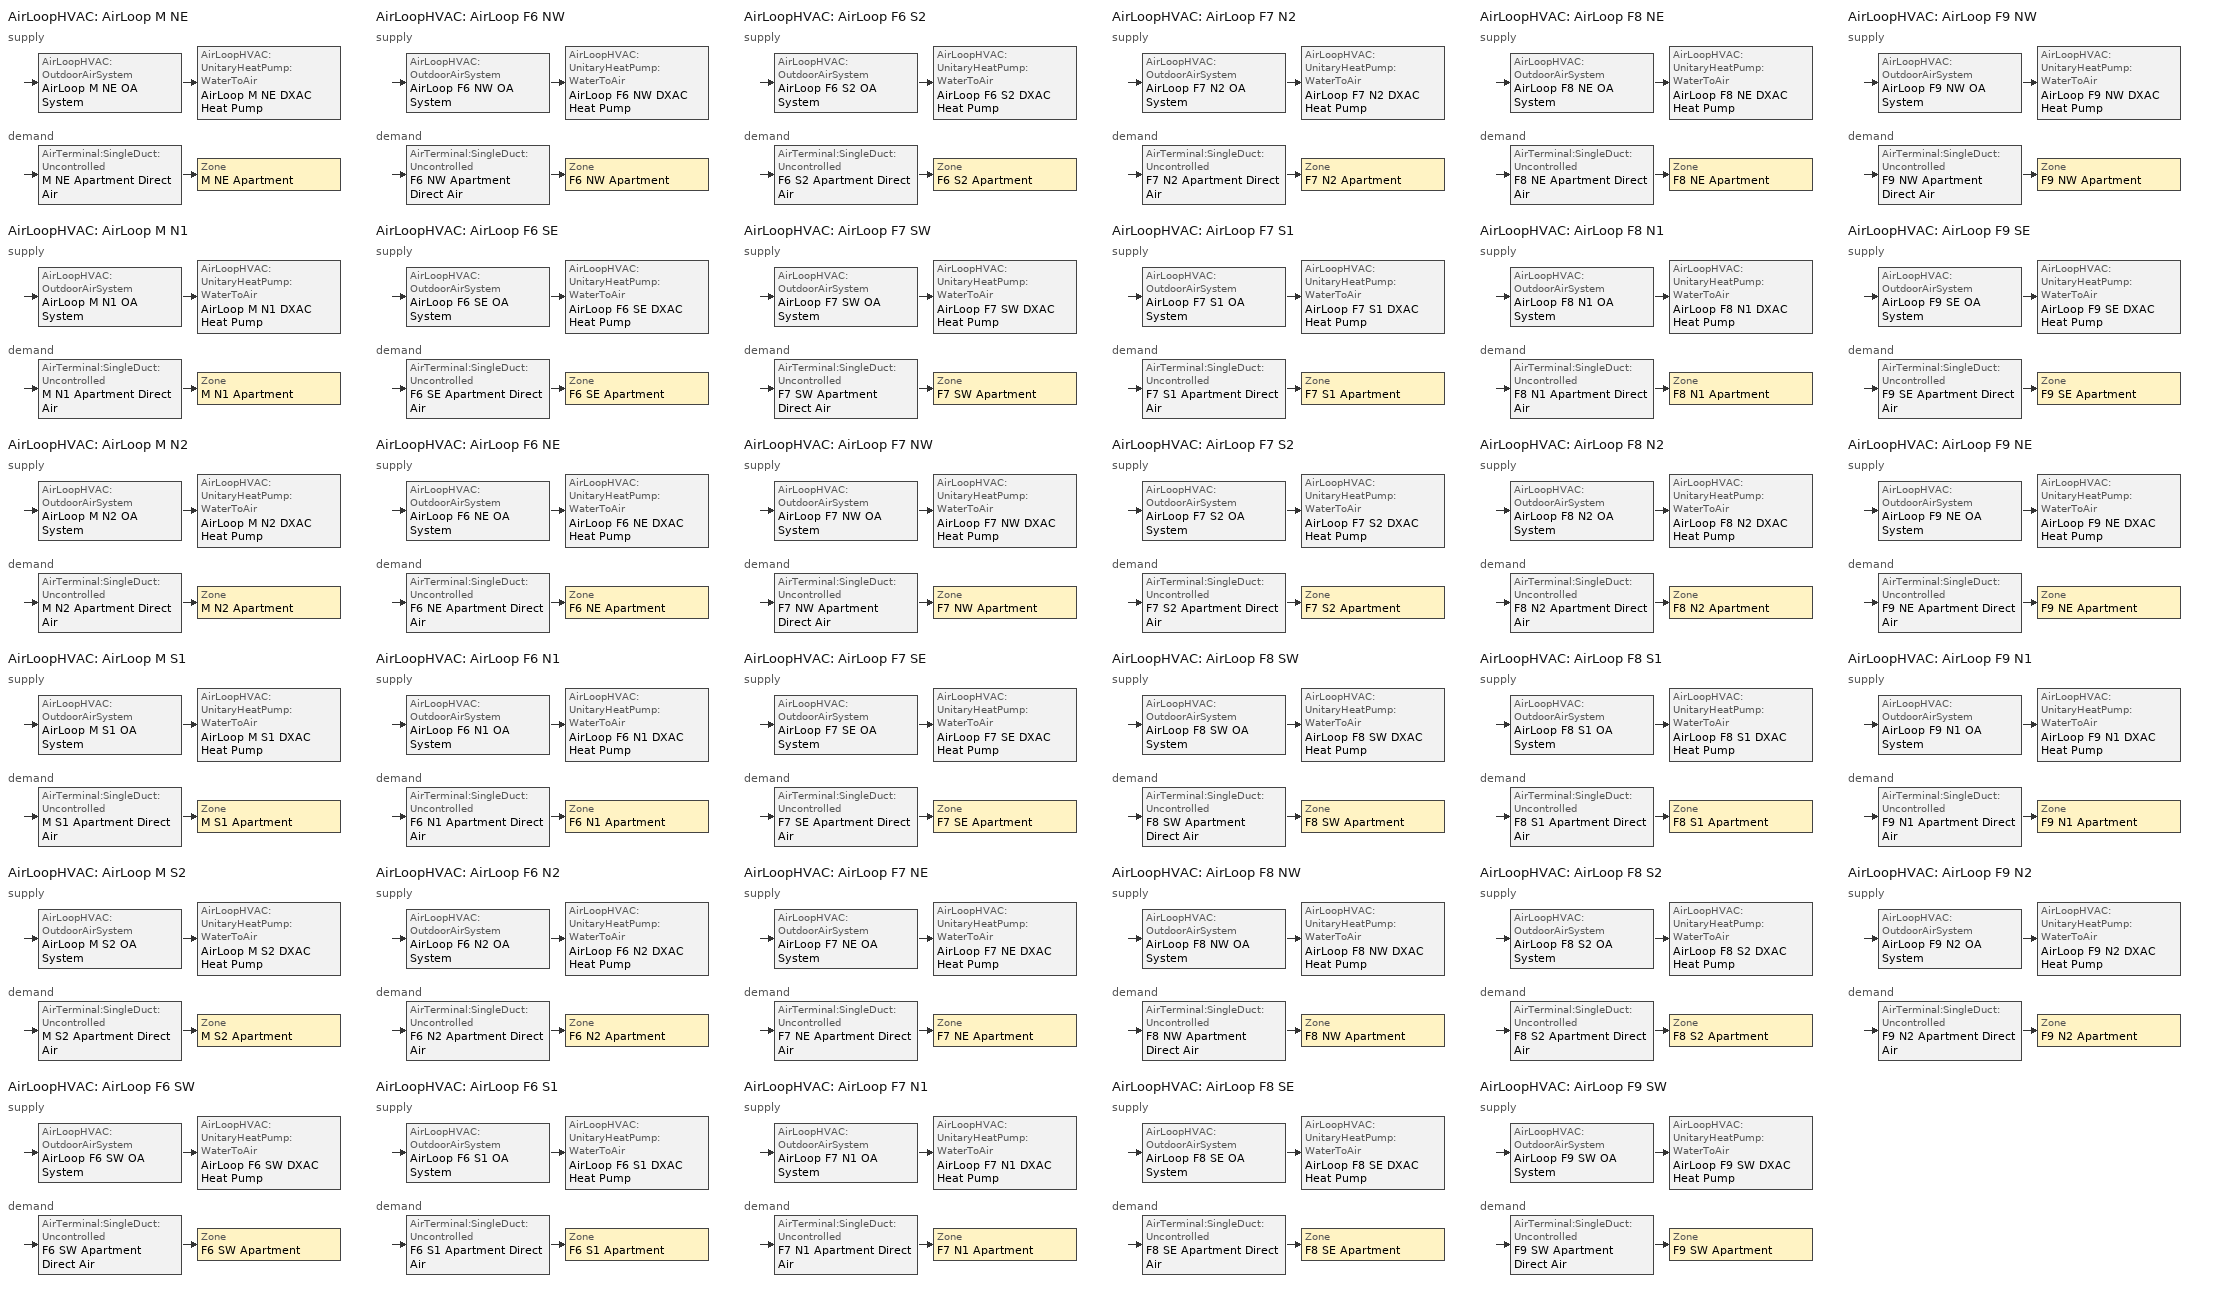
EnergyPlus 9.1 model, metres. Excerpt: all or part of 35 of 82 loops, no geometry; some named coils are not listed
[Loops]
AirLoopHVAC 'AirLoop M NE'
 supply: AirLoopHVAC:OutdoorAirSystem 'AirLoop M NE OA System' > AirLoopHVAC:UnitaryHeatPump:WaterToAir 'AirLoop M NE DXAC Heat Pump'
 demand: AirTerminal:SingleDuct:Uncontrolled 'M NE Apartment Direct Air' > Zone 'M NE Apartment'
AirLoopHVAC 'AirLoop M N1'
 supply: AirLoopHVAC:OutdoorAirSystem 'AirLoop M N1 OA System' > AirLoopHVAC:UnitaryHeatPump:WaterToAir 'AirLoop M N1 DXAC Heat Pump'
 demand: AirTerminal:SingleDuct:Uncontrolled 'M N1 Apartment Direct Air' > Zone 'M N1 Apartment'
AirLoopHVAC 'AirLoop M N2'
 supply: AirLoopHVAC:OutdoorAirSystem 'AirLoop M N2 OA System' > AirLoopHVAC:UnitaryHeatPump:WaterToAir 'AirLoop M N2 DXAC Heat Pump'
 demand: AirTerminal:SingleDuct:Uncontrolled 'M N2 Apartment Direct Air' > Zone 'M N2 Apartment'
AirLoopHVAC 'AirLoop M S1'
 supply: AirLoopHVAC:OutdoorAirSystem 'AirLoop M S1 OA System' > AirLoopHVAC:UnitaryHeatPump:WaterToAir 'AirLoop M S1 DXAC Heat Pump'
 demand: AirTerminal:SingleDuct:Uncontrolled 'M S1 Apartment Direct Air' > Zone 'M S1 Apartment'
AirLoopHVAC 'AirLoop M S2'
 supply: AirLoopHVAC:OutdoorAirSystem 'AirLoop M S2 OA System' > AirLoopHVAC:UnitaryHeatPump:WaterToAir 'AirLoop M S2 DXAC Heat Pump'
 demand: AirTerminal:SingleDuct:Uncontrolled 'M S2 Apartment Direct Air' > Zone 'M S2 Apartment'
AirLoopHVAC 'AirLoop F6 SW'
 supply: AirLoopHVAC:OutdoorAirSystem 'AirLoop F6 SW OA System' > AirLoopHVAC:UnitaryHeatPump:WaterToAir 'AirLoop F6 SW DXAC Heat Pump'
 demand: AirTerminal:SingleDuct:Uncontrolled 'F6 SW Apartment Direct Air' > Zone 'F6 SW Apartment'
AirLoopHVAC 'AirLoop F6 NW'
 supply: AirLoopHVAC:OutdoorAirSystem 'AirLoop F6 NW OA System' > AirLoopHVAC:UnitaryHeatPump:WaterToAir 'AirLoop F6 NW DXAC Heat Pump'
 demand: AirTerminal:SingleDuct:Uncontrolled 'F6 NW Apartment Direct Air' > Zone 'F6 NW Apartment'
AirLoopHVAC 'AirLoop F6 SE'
 supply: AirLoopHVAC:OutdoorAirSystem 'AirLoop F6 SE OA System' > AirLoopHVAC:UnitaryHeatPump:WaterToAir 'AirLoop F6 SE DXAC Heat Pump'
 demand: AirTerminal:SingleDuct:Uncontrolled 'F6 SE Apartment Direct Air' > Zone 'F6 SE Apartment'
AirLoopHVAC 'AirLoop F6 NE'
 supply: AirLoopHVAC:OutdoorAirSystem 'AirLoop F6 NE OA System' > AirLoopHVAC:UnitaryHeatPump:WaterToAir 'AirLoop F6 NE DXAC Heat Pump'
 demand: AirTerminal:SingleDuct:Uncontrolled 'F6 NE Apartment Direct Air' > Zone 'F6 NE Apartment'
AirLoopHVAC 'AirLoop F6 N1'
 supply: AirLoopHVAC:OutdoorAirSystem 'AirLoop F6 N1 OA System' > AirLoopHVAC:UnitaryHeatPump:WaterToAir 'AirLoop F6 N1 DXAC Heat Pump'
 demand: AirTerminal:SingleDuct:Uncontrolled 'F6 N1 Apartment Direct Air' > Zone 'F6 N1 Apartment'
AirLoopHVAC 'AirLoop F6 N2'
 supply: AirLoopHVAC:OutdoorAirSystem 'AirLoop F6 N2 OA System' > AirLoopHVAC:UnitaryHeatPump:WaterToAir 'AirLoop F6 N2 DXAC Heat Pump'
 demand: AirTerminal:SingleDuct:Uncontrolled 'F6 N2 Apartment Direct Air' > Zone 'F6 N2 Apartment'
AirLoopHVAC 'AirLoop F6 S1'
 supply: AirLoopHVAC:OutdoorAirSystem 'AirLoop F6 S1 OA System' > AirLoopHVAC:UnitaryHeatPump:WaterToAir 'AirLoop F6 S1 DXAC Heat Pump'
 demand: AirTerminal:SingleDuct:Uncontrolled 'F6 S1 Apartment Direct Air' > Zone 'F6 S1 Apartment'
AirLoopHVAC 'AirLoop F6 S2'
 supply: AirLoopHVAC:OutdoorAirSystem 'AirLoop F6 S2 OA System' > AirLoopHVAC:UnitaryHeatPump:WaterToAir 'AirLoop F6 S2 DXAC Heat Pump'
 demand: AirTerminal:SingleDuct:Uncontrolled 'F6 S2 Apartment Direct Air' > Zone 'F6 S2 Apartment'
AirLoopHVAC 'AirLoop F7 SW'
 supply: AirLoopHVAC:OutdoorAirSystem 'AirLoop F7 SW OA System' > AirLoopHVAC:UnitaryHeatPump:WaterToAir 'AirLoop F7 SW DXAC Heat Pump'
 demand: AirTerminal:SingleDuct:Uncontrolled 'F7 SW Apartment Direct Air' > Zone 'F7 SW Apartment'
AirLoopHVAC 'AirLoop F7 NW'
 supply: AirLoopHVAC:OutdoorAirSystem 'AirLoop F7 NW OA System' > AirLoopHVAC:UnitaryHeatPump:WaterToAir 'AirLoop F7 NW DXAC Heat Pump'
 demand: AirTerminal:SingleDuct:Uncontrolled 'F7 NW Apartment Direct Air' > Zone 'F7 NW Apartment'
AirLoopHVAC 'AirLoop F7 SE'
 supply: AirLoopHVAC:OutdoorAirSystem 'AirLoop F7 SE OA System' > AirLoopHVAC:UnitaryHeatPump:WaterToAir 'AirLoop F7 SE DXAC Heat Pump'
 demand: AirTerminal:SingleDuct:Uncontrolled 'F7 SE Apartment Direct Air' > Zone 'F7 SE Apartment'
AirLoopHVAC 'AirLoop F7 NE'
 supply: AirLoopHVAC:OutdoorAirSystem 'AirLoop F7 NE OA System' > AirLoopHVAC:UnitaryHeatPump:WaterToAir 'AirLoop F7 NE DXAC Heat Pump'
 demand: AirTerminal:SingleDuct:Uncontrolled 'F7 NE Apartment Direct Air' > Zone 'F7 NE Apartment'
AirLoopHVAC 'AirLoop F7 N1'
 supply: AirLoopHVAC:OutdoorAirSystem 'AirLoop F7 N1 OA System' > AirLoopHVAC:UnitaryHeatPump:WaterToAir 'AirLoop F7 N1 DXAC Heat Pump'
 demand: AirTerminal:SingleDuct:Uncontrolled 'F7 N1 Apartment Direct Air' > Zone 'F7 N1 Apartment'
AirLoopHVAC 'AirLoop F7 N2'
 supply: AirLoopHVAC:OutdoorAirSystem 'AirLoop F7 N2 OA System' > AirLoopHVAC:UnitaryHeatPump:WaterToAir 'AirLoop F7 N2 DXAC Heat Pump'
 demand: AirTerminal:SingleDuct:Uncontrolled 'F7 N2 Apartment Direct Air' > Zone 'F7 N2 Apartment'
AirLoopHVAC 'AirLoop F7 S1'
 supply: AirLoopHVAC:OutdoorAirSystem 'AirLoop F7 S1 OA System' > AirLoopHVAC:UnitaryHeatPump:WaterToAir 'AirLoop F7 S1 DXAC Heat Pump'
 demand: AirTerminal:SingleDuct:Uncontrolled 'F7 S1 Apartment Direct Air' > Zone 'F7 S1 Apartment'
AirLoopHVAC 'AirLoop F7 S2'
 supply: AirLoopHVAC:OutdoorAirSystem 'AirLoop F7 S2 OA System' > AirLoopHVAC:UnitaryHeatPump:WaterToAir 'AirLoop F7 S2 DXAC Heat Pump'
 demand: AirTerminal:SingleDuct:Uncontrolled 'F7 S2 Apartment Direct Air' > Zone 'F7 S2 Apartment'
AirLoopHVAC 'AirLoop F8 SW'
 supply: AirLoopHVAC:OutdoorAirSystem 'AirLoop F8 SW OA System' > AirLoopHVAC:UnitaryHeatPump:WaterToAir 'AirLoop F8 SW DXAC Heat Pump'
 demand: AirTerminal:SingleDuct:Uncontrolled 'F8 SW Apartment Direct Air' > Zone 'F8 SW Apartment'
AirLoopHVAC 'AirLoop F8 NW'
 supply: AirLoopHVAC:OutdoorAirSystem 'AirLoop F8 NW OA System' > AirLoopHVAC:UnitaryHeatPump:WaterToAir 'AirLoop F8 NW DXAC Heat Pump'
 demand: AirTerminal:SingleDuct:Uncontrolled 'F8 NW Apartment Direct Air' > Zone 'F8 NW Apartment'
AirLoopHVAC 'AirLoop F8 SE'
 supply: AirLoopHVAC:OutdoorAirSystem 'AirLoop F8 SE OA System' > AirLoopHVAC:UnitaryHeatPump:WaterToAir 'AirLoop F8 SE DXAC Heat Pump'
 demand: AirTerminal:SingleDuct:Uncontrolled 'F8 SE Apartment Direct Air' > Zone 'F8 SE Apartment'
AirLoopHVAC 'AirLoop F8 NE'
 supply: AirLoopHVAC:OutdoorAirSystem 'AirLoop F8 NE OA System' > AirLoopHVAC:UnitaryHeatPump:WaterToAir 'AirLoop F8 NE DXAC Heat Pump'
 demand: AirTerminal:SingleDuct:Uncontrolled 'F8 NE Apartment Direct Air' > Zone 'F8 NE Apartment'
AirLoopHVAC 'AirLoop F8 N1'
 supply: AirLoopHVAC:OutdoorAirSystem 'AirLoop F8 N1 OA System' > AirLoopHVAC:UnitaryHeatPump:WaterToAir 'AirLoop F8 N1 DXAC Heat Pump'
 demand: AirTerminal:SingleDuct:Uncontrolled 'F8 N1 Apartment Direct Air' > Zone 'F8 N1 Apartment'
AirLoopHVAC 'AirLoop F8 N2'
 supply: AirLoopHVAC:OutdoorAirSystem 'AirLoop F8 N2 OA System' > AirLoopHVAC:UnitaryHeatPump:WaterToAir 'AirLoop F8 N2 DXAC Heat Pump'
 demand: AirTerminal:SingleDuct:Uncontrolled 'F8 N2 Apartment Direct Air' > Zone 'F8 N2 Apartment'
AirLoopHVAC 'AirLoop F8 S1'
 supply: AirLoopHVAC:OutdoorAirSystem 'AirLoop F8 S1 OA System' > AirLoopHVAC:UnitaryHeatPump:WaterToAir 'AirLoop F8 S1 DXAC Heat Pump'
 demand: AirTerminal:SingleDuct:Uncontrolled 'F8 S1 Apartment Direct Air' > Zone 'F8 S1 Apartment'
AirLoopHVAC 'AirLoop F8 S2'
 supply: AirLoopHVAC:OutdoorAirSystem 'AirLoop F8 S2 OA System' > AirLoopHVAC:UnitaryHeatPump:WaterToAir 'AirLoop F8 S2 DXAC Heat Pump'
 demand: AirTerminal:SingleDuct:Uncontrolled 'F8 S2 Apartment Direct Air' > Zone 'F8 S2 Apartment'
AirLoopHVAC 'AirLoop F9 SW'
 supply: AirLoopHVAC:OutdoorAirSystem 'AirLoop F9 SW OA System' > AirLoopHVAC:UnitaryHeatPump:WaterToAir 'AirLoop F9 SW DXAC Heat Pump'
 demand: AirTerminal:SingleDuct:Uncontrolled 'F9 SW Apartment Direct Air' > Zone 'F9 SW Apartment'
AirLoopHVAC 'AirLoop F9 NW'
 supply: AirLoopHVAC:OutdoorAirSystem 'AirLoop F9 NW OA System' > AirLoopHVAC:UnitaryHeatPump:WaterToAir 'AirLoop F9 NW DXAC Heat Pump'
 demand: AirTerminal:SingleDuct:Uncontrolled 'F9 NW Apartment Direct Air' > Zone 'F9 NW Apartment'
AirLoopHVAC 'AirLoop F9 SE'
 supply: AirLoopHVAC:OutdoorAirSystem 'AirLoop F9 SE OA System' > AirLoopHVAC:UnitaryHeatPump:WaterToAir 'AirLoop F9 SE DXAC Heat Pump'
 demand: AirTerminal:SingleDuct:Uncontrolled 'F9 SE Apartment Direct Air' > Zone 'F9 SE Apartment'
AirLoopHVAC 'AirLoop F9 NE'
 supply: AirLoopHVAC:OutdoorAirSystem 'AirLoop F9 NE OA System' > AirLoopHVAC:UnitaryHeatPump:WaterToAir 'AirLoop F9 NE DXAC Heat Pump'
 demand: AirTerminal:SingleDuct:Uncontrolled 'F9 NE Apartment Direct Air' > Zone 'F9 NE Apartment'
AirLoopHVAC 'AirLoop F9 N1'
 supply: AirLoopHVAC:OutdoorAirSystem 'AirLoop F9 N1 OA System' > AirLoopHVAC:UnitaryHeatPump:WaterToAir 'AirLoop F9 N1 DXAC Heat Pump'
 demand: AirTerminal:SingleDuct:Uncontrolled 'F9 N1 Apartment Direct Air' > Zone 'F9 N1 Apartment'
AirLoopHVAC 'AirLoop F9 N2'
 supply: AirLoopHVAC:OutdoorAirSystem 'AirLoop F9 N2 OA System' > AirLoopHVAC:UnitaryHeatPump:WaterToAir 'AirLoop F9 N2 DXAC Heat Pump'
 demand: AirTerminal:SingleDuct:Uncontrolled 'F9 N2 Apartment Direct Air' > Zone 'F9 N2 Apartment'
[Sizing:Zone] Zone Cooling Design Supply Air Temperature Input Method=SupplyAirTemperature; Zone Cooling Design Supply Air Temperature {C}=14; Zone Heating Design Supply Air Temperature Input Method=SupplyAirTemperature; Zone Heating Design Supply Air Temperature {C}=40; Zone Cooling Design Supply Air Humidity Ratio {kgWater/kgDryAir}=0.008; Zone Heating Design Supply Air Humidity Ratio {kgWater/kgDryAir}=0.008; Cooling Design Air Flow Method=DesignDay; Cooling Design Air Flow Rate {m3/s}=0; Cooling Minimum Air Flow Fraction=0; Heating Design Air Flow Method=DesignDay; Heating Design Air Flow Rate {m3/s}=0; Heating Maximum Air Flow Fraction=0
Name | Design Specification Outdoor Air Object
M NE Apartment | SZ DSOA M NE Apartment
M N1 Apartment | SZ DSOA M N1 Apartment
M N2 Apartment | SZ DSOA M N2 Apartment
M S1 Apartment | SZ DSOA M S1 Apartment
M S2 Apartment | SZ DSOA M S2 Apartment
F6 SW Apartment | SZ DSOA F6 SW Apartment
F6 NW Apartment | SZ DSOA F6 NW Apartment
F6 SE Apartment | SZ DSOA F6 SE Apartment
F6 NE Apartment | SZ DSOA F6 NE Apartment
F6 N1 Apartment | SZ DSOA F6 N1 Apartment
F6 N2 Apartment | SZ DSOA F6 N2 Apartment
F6 S1 Apartment | SZ DSOA F6 S1 Apartment
F6 S2 Apartment | SZ DSOA F6 S2 Apartment
F7 SW Apartment | SZ DSOA F7 SW Apartment
F7 NW Apartment | SZ DSOA F7 NW Apartment
F7 SE Apartment | SZ DSOA F7 SE Apartment
F7 NE Apartment | SZ DSOA F7 NE Apartment
F7 N1 Apartment | SZ DSOA F7 N1 Apartment
F7 N2 Apartment | SZ DSOA F7 N2 Apartment
F7 S1 Apartment | SZ DSOA F7 S1 Apartment
F7 S2 Apartment | SZ DSOA F7 S2 Apartment
F8 SW Apartment | SZ DSOA F8 SW Apartment
F8 NW Apartment | SZ DSOA F8 NW Apartment
F8 SE Apartment | SZ DSOA F8 SE Apartment
F8 NE Apartment | SZ DSOA F8 NE Apartment
F8 N1 Apartment | SZ DSOA F8 N1 Apartment
F8 N2 Apartment | SZ DSOA F8 N2 Apartment
F8 S1 Apartment | SZ DSOA F8 S1 Apartment
F8 S2 Apartment | SZ DSOA F8 S2 Apartment
F9 SW Apartment | SZ DSOA F9 SW Apartment
F9 NW Apartment | SZ DSOA F9 NW Apartment
F9 SE Apartment | SZ DSOA F9 SE Apartment
F9 NE Apartment | SZ DSOA F9 NE Apartment
F9 N1 Apartment | SZ DSOA F9 N1 Apartment
F9 N2 Apartment | SZ DSOA F9 N2 Apartment
[DesignSpecification:OutdoorAir] Outdoor Air Method=Flow/Area; Outdoor Air Flow per Zone Floor Area {m3/s-m2}=0.000294083
SZ DSOA M NE Apartment; SZ DSOA M N1 Apartment; SZ DSOA M N2 Apartment; SZ DSOA M S1 Apartment; SZ DSOA M S2 Apartment; SZ DSOA F6 SW Apartment; SZ DSOA F6 NW Apartment; SZ DSOA F6 SE Apartment; SZ DSOA F6 NE Apartment; SZ DSOA F6 N1 Apartment; SZ DSOA F6 N2 Apartment; SZ DSOA F6 S1 Apartment; SZ DSOA F6 S2 Apartment; SZ DSOA F7 SW Apartment; SZ DSOA F7 NW Apartment; SZ DSOA F7 SE Apartment; SZ DSOA F7 NE Apartment; SZ DSOA F7 N1 Apartment; SZ DSOA F7 N2 Apartment; SZ DSOA F7 S1 Apartment; SZ DSOA F7 S2 Apartment; SZ DSOA F8 SW Apartment; SZ DSOA F8 NW Apartment; SZ DSOA F8 SE Apartment; SZ DSOA F8 NE Apartment; SZ DSOA F8 N1 Apartment; SZ DSOA F8 N2 Apartment; SZ DSOA F8 S1 Apartment; SZ DSOA F8 S2 Apartment; SZ DSOA F9 SW Apartment; SZ DSOA F9 NW Apartment; SZ DSOA F9 SE Apartment; SZ DSOA F9 NE Apartment; SZ DSOA F9 N1 Apartment; SZ DSOA F9 N2 Apartment
[Sizing:System] Type of Load to Size On=Sensible; Design Outdoor Air Flow Rate {m3/s}=autosize; Central Heating Maximum System Air Flow Ratio=1; Preheat Design Temperature {C}=7; Preheat Design Humidity Ratio {kgWater/kgDryAir}=0.008; Precool Design Temperature {C}=11; Precool Design Humidity Ratio {kgWater/kgDryAir}=0.008; Central Cooling Design Supply Air Temperature {C}=14; Central Heating Design Supply Air Temperature {C}=40; Type of Zone Sum to Use=NonCoincident; 100% Outdoor Air in Cooling=No; 100% Outdoor Air in Heating=No; Central Cooling Design Supply Air Humidity Ratio {kgWater/kgDryAir}=0.008; Central Heating Design Supply Air Humidity Ratio {kgWater/kgDryAir}=0.008; Cooling Supply Air Flow Rate Method=DesignDay; Cooling Supply Air Flow Rate {m3/s}=0; Heating Supply Air Flow Rate Method=DesignDay; Heating Supply Air Flow Rate {m3/s}=0; System Outdoor Air Method=ZoneSum; Zone Maximum Outdoor Air Fraction=1; Cooling Design Capacity Method=CoolingDesignCapacity; Cooling Design Capacity {W}=autosize; Heating Design Capacity Method=HeatingDesignCapacity; Heating Design Capacity {W}=autosize; Central Cooling Capacity Control Method=OnOff
AirLoop M NE; AirLoop M N1; AirLoop M N2; AirLoop M S1; AirLoop M S2; AirLoop F6 SW; AirLoop F6 NW; AirLoop F6 SE; AirLoop F6 NE; AirLoop F6 N1; AirLoop F6 N2; AirLoop F6 S1; AirLoop F6 S2; AirLoop F7 SW; AirLoop F7 NW; AirLoop F7 SE; AirLoop F7 NE; AirLoop F7 N1; AirLoop F7 N2; AirLoop F7 S1; AirLoop F7 S2; AirLoop F8 SW; AirLoop F8 NW; AirLoop F8 SE; AirLoop F8 NE; AirLoop F8 N1; AirLoop F8 N2; AirLoop F8 S1; AirLoop F8 S2; AirLoop F9 SW; AirLoop F9 NW; AirLoop F9 SE; AirLoop F9 NE; AirLoop F9 N1; AirLoop F9 N2
[ZoneControl:Thermostat] Control Type Schedule=Zone Control Type Sched; Control 1=AptCoolingSetPoint; Control 2=AptHeatingSetPoint
Name | Zone or ZoneList | Control 3
M NE Apartment Thermostat | M NE Apartment | N Apartment Cooling Setpoints Dual SP Control
M N1 Apartment Thermostat | M N1 Apartment | N Apartment Cooling Setpoints Dual SP Control
M N2 Apartment Thermostat | M N2 Apartment | N Apartment Cooling Setpoints Dual SP Control
M S1 Apartment Thermostat | M S1 Apartment | S Apartment Cooling Setpoints Dual SP Control
M S2 Apartment Thermostat | M S2 Apartment | S Apartment Cooling Setpoints Dual SP Control
F6 SW Apartment Thermostat | F6 SW Apartment | S Apartment Cooling Setpoints Dual SP Control
F6 NW Apartment Thermostat | F6 NW Apartment | N Apartment Cooling Setpoints Dual SP Control
F6 SE Apartment Thermostat | F6 SE Apartment | S Apartment Cooling Setpoints Dual SP Control
F6 NE Apartment Thermostat | F6 NE Apartment | N Apartment Cooling Setpoints Dual SP Control
F6 N1 Apartment Thermostat | F6 N1 Apartment | N Apartment Cooling Setpoints Dual SP Control
F6 N2 Apartment Thermostat | F6 N2 Apartment | N Apartment Cooling Setpoints Dual SP Control
F6 S1 Apartment Thermostat | F6 S1 Apartment | S Apartment Cooling Setpoints Dual SP Control
F6 S2 Apartment Thermostat | F6 S2 Apartment | S Apartment Cooling Setpoints Dual SP Control
F7 SW Apartment Thermostat | F7 SW Apartment | S Apartment Cooling Setpoints Dual SP Control
F7 NW Apartment Thermostat | F7 NW Apartment | N Apartment Cooling Setpoints Dual SP Control
F7 SE Apartment Thermostat | F7 SE Apartment | S Apartment Cooling Setpoints Dual SP Control
F7 NE Apartment Thermostat | F7 NE Apartment | N Apartment Cooling Setpoints Dual SP Control
F7 N1 Apartment Thermostat | F7 N1 Apartment | N Apartment Cooling Setpoints Dual SP Control
F7 N2 Apartment Thermostat | F7 N2 Apartment | N Apartment Cooling Setpoints Dual SP Control
F7 S1 Apartment Thermostat | F7 S1 Apartment | S Apartment Cooling Setpoints Dual SP Control
F7 S2 Apartment Thermostat | F7 S2 Apartment | S Apartment Cooling Setpoints Dual SP Control
F8 SW Apartment Thermostat | F8 SW Apartment | S Apartment Cooling Setpoints Dual SP Control
F8 NW Apartment Thermostat | F8 NW Apartment | N Apartment Cooling Setpoints Dual SP Control
F8 SE Apartment Thermostat | F8 SE Apartment | S Apartment Cooling Setpoints Dual SP Control
F8 NE Apartment Thermostat | F8 NE Apartment | N Apartment Cooling Setpoints Dual SP Control
F8 N1 Apartment Thermostat | F8 N1 Apartment | N Apartment Cooling Setpoints Dual SP Control
F8 N2 Apartment Thermostat | F8 N2 Apartment | N Apartment Cooling Setpoints Dual SP Control
F8 S1 Apartment Thermostat | F8 S1 Apartment | S Apartment Cooling Setpoints Dual SP Control
F8 S2 Apartment Thermostat | F8 S2 Apartment | S Apartment Cooling Setpoints Dual SP Control
F9 SW Apartment Thermostat | F9 SW Apartment | S Apartment Cooling Setpoints Dual SP Control
F9 NW Apartment Thermostat | F9 NW Apartment | N Apartment Cooling Setpoints Dual SP Control
F9 SE Apartment Thermostat | F9 SE Apartment | S Apartment Cooling Setpoints Dual SP Control
F9 NE Apartment Thermostat | F9 NE Apartment | N Apartment Cooling Setpoints Dual SP Control
F9 N1 Apartment Thermostat | F9 N1 Apartment | N Apartment Cooling Setpoints Dual SP Control
F9 N2 Apartment Thermostat | F9 N2 Apartment | N Apartment Cooling Setpoints Dual SP Control
[ThermostatSetpoint:SingleHeating]
AptHeatingSetPoint: Setpoint Temperature Schedule=HTGSETP_APT_SCH
[ThermostatSetpoint:SingleCooling]
AptCoolingSetPoint: Setpoint Temperature Schedule=CLGSETP_APT_SCH
[ThermostatSetpoint:DualSetpoint]
Name | Heating Setpoint Temperature Schedule | Cooling Setpoint Temperature Schedule
S Apartment Cooling Setpoints Dual SP Control | S HTGSETP_APT_SCH | S CLGSETP_APT_SCH
N Apartment Cooling Setpoints Dual SP Control | N HTGSETP_APT_SCH | N CLGSETP_APT_SCH
[AirTerminal:SingleDuct:Uncontrolled] Availability Schedule=All On; Maximum Air Flow Rate {m3/s}=autosize
M NE Apartment Direct Air; M N1 Apartment Direct Air; M N2 Apartment Direct Air; M S1 Apartment Direct Air; M S2 Apartment Direct Air; F6 SW Apartment Direct Air; F6 NW Apartment Direct Air; F6 SE Apartment Direct Air; F6 NE Apartment Direct Air; F6 N1 Apartment Direct Air; F6 N2 Apartment Direct Air; F6 S1 Apartment Direct Air; F6 S2 Apartment Direct Air; F7 SW Apartment Direct Air; F7 NW Apartment Direct Air; F7 SE Apartment Direct Air; F7 NE Apartment Direct Air; F7 N1 Apartment Direct Air; F7 N2 Apartment Direct Air; F7 S1 Apartment Direct Air; F7 S2 Apartment Direct Air; F8 SW Apartment Direct Air; F8 NW Apartment Direct Air; F8 SE Apartment Direct Air; F8 NE Apartment Direct Air; F8 N1 Apartment Direct Air; F8 N2 Apartment Direct Air; F8 S1 Apartment Direct Air; F8 S2 Apartment Direct Air; F9 SW Apartment Direct Air; F9 NW Apartment Direct Air; F9 SE Apartment Direct Air; F9 NE Apartment Direct Air; F9 N1 Apartment Direct Air; F9 N2 Apartment Direct Air
[Zone equipment]
M NE Apartment: M NE Apartment Direct Air
M N1 Apartment: M N1 Apartment Direct Air
M N2 Apartment: M N2 Apartment Direct Air
M S1 Apartment: M S1 Apartment Direct Air
M S2 Apartment: M S2 Apartment Direct Air
F6 SW Apartment: F6 SW Apartment Direct Air
F6 NW Apartment: F6 NW Apartment Direct Air
F6 SE Apartment: F6 SE Apartment Direct Air
F6 NE Apartment: F6 NE Apartment Direct Air
F6 N1 Apartment: F6 N1 Apartment Direct Air
F6 N2 Apartment: F6 N2 Apartment Direct Air
F6 S1 Apartment: F6 S1 Apartment Direct Air
F6 S2 Apartment: F6 S2 Apartment Direct Air
F7 SW Apartment: F7 SW Apartment Direct Air
F7 NW Apartment: F7 NW Apartment Direct Air
F7 SE Apartment: F7 SE Apartment Direct Air
F7 NE Apartment: F7 NE Apartment Direct Air
F7 N1 Apartment: F7 N1 Apartment Direct Air
F7 N2 Apartment: F7 N2 Apartment Direct Air
F7 S1 Apartment: F7 S1 Apartment Direct Air
F7 S2 Apartment: F7 S2 Apartment Direct Air
F8 SW Apartment: F8 SW Apartment Direct Air
F8 NW Apartment: F8 NW Apartment Direct Air
F8 SE Apartment: F8 SE Apartment Direct Air
F8 NE Apartment: F8 NE Apartment Direct Air
F8 N1 Apartment: F8 N1 Apartment Direct Air
F8 N2 Apartment: F8 N2 Apartment Direct Air
F8 S1 Apartment: F8 S1 Apartment Direct Air
F8 S2 Apartment: F8 S2 Apartment Direct Air
F9 SW Apartment: F9 SW Apartment Direct Air
F9 NW Apartment: F9 NW Apartment Direct Air
F9 SE Apartment: F9 SE Apartment Direct Air
F9 NE Apartment: F9 NE Apartment Direct Air
F9 N1 Apartment: F9 N1 Apartment Direct Air
F9 N2 Apartment: F9 N2 Apartment Direct Air
[Fan:OnOff] Availability Schedule=All On; Fan Total Efficiency=0.55575; Pressure Rise {Pa}=622.5; Maximum Flow Rate {m3/s}=autosize; Motor Efficiency=0.855; Motor In Airstream Fraction=1
AirLoop M NE Supply Fan; AirLoop M N1 Supply Fan; AirLoop M N2 Supply Fan; AirLoop M S1 Supply Fan; AirLoop M S2 Supply Fan; AirLoop F6 SW Supply Fan; AirLoop F6 NW Supply Fan; AirLoop F6 SE Supply Fan; AirLoop F6 NE Supply Fan; AirLoop F6 N1 Supply Fan; AirLoop F6 N2 Supply Fan; AirLoop F6 S1 Supply Fan; AirLoop F6 S2 Supply Fan; AirLoop F7 SW Supply Fan; AirLoop F7 NW Supply Fan; AirLoop F7 SE Supply Fan; AirLoop F7 NE Supply Fan; AirLoop F7 N1 Supply Fan; AirLoop F7 N2 Supply Fan; AirLoop F7 S1 Supply Fan; AirLoop F7 S2 Supply Fan; AirLoop F8 SW Supply Fan; AirLoop F8 NW Supply Fan; AirLoop F8 SE Supply Fan; AirLoop F8 NE Supply Fan; AirLoop F8 N1 Supply Fan; AirLoop F8 N2 Supply Fan; AirLoop F8 S1 Supply Fan; AirLoop F8 S2 Supply Fan; AirLoop F9 SW Supply Fan; AirLoop F9 NW Supply Fan; AirLoop F9 SE Supply Fan; AirLoop F9 NE Supply Fan; AirLoop F9 N1 Supply Fan; AirLoop F9 N2 Supply Fan
[Coil:Heating:Electric] Availability Schedule=All On; Efficiency=1; Nominal Capacity {W}=autosize
Heat Pump DX Supp Heating Coil AirLoop M NE; Heat Pump DX Supp Heating Coil AirLoop M N1; Heat Pump DX Supp Heating Coil AirLoop M N2; Heat Pump DX Supp Heating Coil AirLoop M S1; Heat Pump DX Supp Heating Coil AirLoop M S2; Heat Pump DX Supp Heating Coil AirLoop F6 SW; Heat Pump DX Supp Heating Coil AirLoop F6 NW; Heat Pump DX Supp Heating Coil AirLoop F6 SE; Heat Pump DX Supp Heating Coil AirLoop F6 NE; Heat Pump DX Supp Heating Coil AirLoop F6 N1; Heat Pump DX Supp Heating Coil AirLoop F6 N2; Heat Pump DX Supp Heating Coil AirLoop F6 S1; Heat Pump DX Supp Heating Coil AirLoop F6 S2; Heat Pump DX Supp Heating Coil AirLoop F7 SW; Heat Pump DX Supp Heating Coil AirLoop F7 NW; Heat Pump DX Supp Heating Coil AirLoop F7 SE; Heat Pump DX Supp Heating Coil AirLoop F7 NE; Heat Pump DX Supp Heating Coil AirLoop F7 N1; Heat Pump DX Supp Heating Coil AirLoop F7 N2; Heat Pump DX Supp Heating Coil AirLoop F7 S1; Heat Pump DX Supp Heating Coil AirLoop F7 S2; Heat Pump DX Supp Heating Coil AirLoop F8 SW; Heat Pump DX Supp Heating Coil AirLoop F8 NW; Heat Pump DX Supp Heating Coil AirLoop F8 SE; Heat Pump DX Supp Heating Coil AirLoop F8 NE; Heat Pump DX Supp Heating Coil AirLoop F8 N1; Heat Pump DX Supp Heating Coil AirLoop F8 N2; Heat Pump DX Supp Heating Coil AirLoop F8 S1; Heat Pump DX Supp Heating Coil AirLoop F8 S2; Heat Pump DX Supp Heating Coil AirLoop F9 SW; Heat Pump DX Supp Heating Coil AirLoop F9 NW; Heat Pump DX Supp Heating Coil AirLoop F9 SE; Heat Pump DX Supp Heating Coil AirLoop F9 NE; Heat Pump DX Supp Heating Coil AirLoop F9 N1; Heat Pump DX Supp Heating Coil AirLoop F9 N2
[AirLoopHVAC:UnitaryHeatPump:WaterToAir] Availability Schedule=All On; Supply Air Flow Rate {m3/s}=autosize; Heating Convergence=0.001; Cooling Convergence=0.001; Maximum Cycling Rate {cycles/hr}=2.5; Heat Pump Time Constant {s}=60; Fraction of On-Cycle Power Use=0.01; Heat Pump Fan Delay Time {s}=60; Maximum Supply Air Temperature from Supplemental Heater {C}=50; Fan Placement=BlowThrough; Supply Air Fan Operating Mode Schedule=SupplyFanSch
Name | Controlling Zone or Thermostat Location | Supply Air Fan | Heating Coil | Cooling Coil | Supplemental Heating Coil
AirLoop M NE DXAC Heat Pump | M NE Apartment | AirLoop M NE Supply Fan | Heat Pump Heating Mode AirLoop M NE | Heat Pump Cooling Mode AirLoop M NE | Heat Pump DX Supp Heating Coil AirLoop M NE
AirLoop M N1 DXAC Heat Pump | M N1 Apartment | AirLoop M N1 Supply Fan | Heat Pump Heating Mode AirLoop M N1 | Heat Pump Cooling Mode AirLoop M N1 | Heat Pump DX Supp Heating Coil AirLoop M N1
AirLoop M N2 DXAC Heat Pump | M N2 Apartment | AirLoop M N2 Supply Fan | Heat Pump Heating Mode AirLoop M N2 | Heat Pump Cooling Mode AirLoop M N2 | Heat Pump DX Supp Heating Coil AirLoop M N2
AirLoop M S1 DXAC Heat Pump | M S1 Apartment | AirLoop M S1 Supply Fan | Heat Pump Heating Mode AirLoop M S1 | Heat Pump Cooling Mode AirLoop M S1 | Heat Pump DX Supp Heating Coil AirLoop M S1
AirLoop M S2 DXAC Heat Pump | M S2 Apartment | AirLoop M S2 Supply Fan | Heat Pump Heating Mode AirLoop M S2 | Heat Pump Cooling Mode AirLoop M S2 | Heat Pump DX Supp Heating Coil AirLoop M S2
AirLoop F6 SW DXAC Heat Pump | F6 SW Apartment | AirLoop F6 SW Supply Fan | Heat Pump Heating Mode AirLoop F6 SW | Heat Pump Cooling Mode AirLoop F6 SW | Heat Pump DX Supp Heating Coil AirLoop F6 SW
AirLoop F6 NW DXAC Heat Pump | F6 NW Apartment | AirLoop F6 NW Supply Fan | Heat Pump Heating Mode AirLoop F6 NW | Heat Pump Cooling Mode AirLoop F6 NW | Heat Pump DX Supp Heating Coil AirLoop F6 NW
AirLoop F6 SE DXAC Heat Pump | F6 SE Apartment | AirLoop F6 SE Supply Fan | Heat Pump Heating Mode AirLoop F6 SE | Heat Pump Cooling Mode AirLoop F6 SE | Heat Pump DX Supp Heating Coil AirLoop F6 SE
AirLoop F6 NE DXAC Heat Pump | F6 NE Apartment | AirLoop F6 NE Supply Fan | Heat Pump Heating Mode AirLoop F6 NE | Heat Pump Cooling Mode AirLoop F6 NE | Heat Pump DX Supp Heating Coil AirLoop F6 NE
AirLoop F6 N1 DXAC Heat Pump | F6 N1 Apartment | AirLoop F6 N1 Supply Fan | Heat Pump Heating Mode AirLoop F6 N1 | Heat Pump Cooling Mode AirLoop F6 N1 | Heat Pump DX Supp Heating Coil AirLoop F6 N1
AirLoop F6 N2 DXAC Heat Pump | F6 N2 Apartment | AirLoop F6 N2 Supply Fan | Heat Pump Heating Mode AirLoop F6 N2 | Heat Pump Cooling Mode AirLoop F6 N2 | Heat Pump DX Supp Heating Coil AirLoop F6 N2
AirLoop F6 S1 DXAC Heat Pump | F6 S1 Apartment | AirLoop F6 S1 Supply Fan | Heat Pump Heating Mode AirLoop F6 S1 | Heat Pump Cooling Mode AirLoop F6 S1 | Heat Pump DX Supp Heating Coil AirLoop F6 S1
AirLoop F6 S2 DXAC Heat Pump | F6 S2 Apartment | AirLoop F6 S2 Supply Fan | Heat Pump Heating Mode AirLoop F6 S2 | Heat Pump Cooling Mode AirLoop F6 S2 | Heat Pump DX Supp Heating Coil AirLoop F6 S2
AirLoop F7 SW DXAC Heat Pump | F7 SW Apartment | AirLoop F7 SW Supply Fan | Heat Pump Heating Mode AirLoop F7 SW | Heat Pump Cooling Mode AirLoop F7 SW | Heat Pump DX Supp Heating Coil AirLoop F7 SW
AirLoop F7 NW DXAC Heat Pump | F7 NW Apartment | AirLoop F7 NW Supply Fan | Heat Pump Heating Mode AirLoop F7 NW | Heat Pump Cooling Mode AirLoop F7 NW | Heat Pump DX Supp Heating Coil AirLoop F7 NW
AirLoop F7 SE DXAC Heat Pump | F7 SE Apartment | AirLoop F7 SE Supply Fan | Heat Pump Heating Mode AirLoop F7 SE | Heat Pump Cooling Mode AirLoop F7 SE | Heat Pump DX Supp Heating Coil AirLoop F7 SE
AirLoop F7 NE DXAC Heat Pump | F7 NE Apartment | AirLoop F7 NE Supply Fan | Heat Pump Heating Mode AirLoop F7 NE | Heat Pump Cooling Mode AirLoop F7 NE | Heat Pump DX Supp Heating Coil AirLoop F7 NE
AirLoop F7 N1 DXAC Heat Pump | F7 N1 Apartment | AirLoop F7 N1 Supply Fan | Heat Pump Heating Mode AirLoop F7 N1 | Heat Pump Cooling Mode AirLoop F7 N1 | Heat Pump DX Supp Heating Coil AirLoop F7 N1
AirLoop F7 N2 DXAC Heat Pump | F7 N2 Apartment | AirLoop F7 N2 Supply Fan | Heat Pump Heating Mode AirLoop F7 N2 | Heat Pump Cooling Mode AirLoop F7 N2 | Heat Pump DX Supp Heating Coil AirLoop F7 N2
AirLoop F7 S1 DXAC Heat Pump | F7 S1 Apartment | AirLoop F7 S1 Supply Fan | Heat Pump Heating Mode AirLoop F7 S1 | Heat Pump Cooling Mode AirLoop F7 S1 | Heat Pump DX Supp Heating Coil AirLoop F7 S1
AirLoop F7 S2 DXAC Heat Pump | F7 S2 Apartment | AirLoop F7 S2 Supply Fan | Heat Pump Heating Mode AirLoop F7 S2 | Heat Pump Cooling Mode AirLoop F7 S2 | Heat Pump DX Supp Heating Coil AirLoop F7 S2
AirLoop F8 SW DXAC Heat Pump | F8 SW Apartment | AirLoop F8 SW Supply Fan | Heat Pump Heating Mode AirLoop F8 SW | Heat Pump Cooling Mode AirLoop F8 SW | Heat Pump DX Supp Heating Coil AirLoop F8 SW
AirLoop F8 NW DXAC Heat Pump | F8 NW Apartment | AirLoop F8 NW Supply Fan | Heat Pump Heating Mode AirLoop F8 NW | Heat Pump Cooling Mode AirLoop F8 NW | Heat Pump DX Supp Heating Coil AirLoop F8 NW
AirLoop F8 SE DXAC Heat Pump | F8 SE Apartment | AirLoop F8 SE Supply Fan | Heat Pump Heating Mode AirLoop F8 SE | Heat Pump Cooling Mode AirLoop F8 SE | Heat Pump DX Supp Heating Coil AirLoop F8 SE
AirLoop F8 NE DXAC Heat Pump | F8 NE Apartment | AirLoop F8 NE Supply Fan | Heat Pump Heating Mode AirLoop F8 NE | Heat Pump Cooling Mode AirLoop F8 NE | Heat Pump DX Supp Heating Coil AirLoop F8 NE
AirLoop F8 N1 DXAC Heat Pump | F8 N1 Apartment | AirLoop F8 N1 Supply Fan | Heat Pump Heating Mode AirLoop F8 N1 | Heat Pump Cooling Mode AirLoop F8 N1 | Heat Pump DX Supp Heating Coil AirLoop F8 N1
AirLoop F8 N2 DXAC Heat Pump | F8 N2 Apartment | AirLoop F8 N2 Supply Fan | Heat Pump Heating Mode AirLoop F8 N2 | Heat Pump Cooling Mode AirLoop F8 N2 | Heat Pump DX Supp Heating Coil AirLoop F8 N2
AirLoop F8 S1 DXAC Heat Pump | F8 S1 Apartment | AirLoop F8 S1 Supply Fan | Heat Pump Heating Mode AirLoop F8 S1 | Heat Pump Cooling Mode AirLoop F8 S1 | Heat Pump DX Supp Heating Coil AirLoop F8 S1
AirLoop F8 S2 DXAC Heat Pump | F8 S2 Apartment | AirLoop F8 S2 Supply Fan | Heat Pump Heating Mode AirLoop F8 S2 | Heat Pump Cooling Mode AirLoop F8 S2 | Heat Pump DX Supp Heating Coil AirLoop F8 S2
AirLoop F9 SW DXAC Heat Pump | F9 SW Apartment | AirLoop F9 SW Supply Fan | Heat Pump Heating Mode AirLoop F9 SW | Heat Pump Cooling Mode AirLoop F9 SW | Heat Pump DX Supp Heating Coil AirLoop F9 SW
AirLoop F9 NW DXAC Heat Pump | F9 NW Apartment | AirLoop F9 NW Supply Fan | Heat Pump Heating Mode AirLoop F9 NW | Heat Pump Cooling Mode AirLoop F9 NW | Heat Pump DX Supp Heating Coil AirLoop F9 NW
AirLoop F9 SE DXAC Heat Pump | F9 SE Apartment | AirLoop F9 SE Supply Fan | Heat Pump Heating Mode AirLoop F9 SE | Heat Pump Cooling Mode AirLoop F9 SE | Heat Pump DX Supp Heating Coil AirLoop F9 SE
AirLoop F9 NE DXAC Heat Pump | F9 NE Apartment | AirLoop F9 NE Supply Fan | Heat Pump Heating Mode AirLoop F9 NE | Heat Pump Cooling Mode AirLoop F9 NE | Heat Pump DX Supp Heating Coil AirLoop F9 NE
AirLoop F9 N1 DXAC Heat Pump | F9 N1 Apartment | AirLoop F9 N1 Supply Fan | Heat Pump Heating Mode AirLoop F9 N1 | Heat Pump Cooling Mode AirLoop F9 N1 | Heat Pump DX Supp Heating Coil AirLoop F9 N1
AirLoop F9 N2 DXAC Heat Pump | F9 N2 Apartment | AirLoop F9 N2 Supply Fan | Heat Pump Heating Mode AirLoop F9 N2 | Heat Pump Cooling Mode AirLoop F9 N2 | Heat Pump DX Supp Heating Coil AirLoop F9 N2
[Controller:OutdoorAir] Minimum Outdoor Air Flow Rate {m3/s}=autosize; Maximum Outdoor Air Flow Rate {m3/s}=autosize; Economizer Control Type=NoEconomizer; Economizer Control Action Type=ModulateFlow; Lockout Type=NoLockout; Minimum Limit Type=FixedMinimum; High Humidity Control=No; High Humidity Outdoor Air Flow Ratio=1; Control High Indoor Humidity Based on Outdoor Humidity Ratio=Yes; Heat Recovery Bypass Control Type=BypassWhenWithinEconomizerLimits
AirLoop M NE OA Controller; AirLoop M N1 OA Controller; AirLoop M N2 OA Controller; AirLoop M S1 OA Controller; AirLoop M S2 OA Controller; AirLoop F6 SW OA Controller; AirLoop F6 NW OA Controller; AirLoop F6 SE OA Controller; AirLoop F6 NE OA Controller; AirLoop F6 N1 OA Controller; AirLoop F6 N2 OA Controller; AirLoop F6 S1 OA Controller; AirLoop F6 S2 OA Controller; AirLoop F7 SW OA Controller; AirLoop F7 NW OA Controller; AirLoop F7 SE OA Controller; AirLoop F7 NE OA Controller; AirLoop F7 N1 OA Controller; AirLoop F7 N2 OA Controller; AirLoop F7 S1 OA Controller; AirLoop F7 S2 OA Controller; AirLoop F8 SW OA Controller; AirLoop F8 NW OA Controller; AirLoop F8 SE OA Controller; AirLoop F8 NE OA Controller; AirLoop F8 N1 OA Controller; AirLoop F8 N2 OA Controller; AirLoop F8 S1 OA Controller; AirLoop F8 S2 OA Controller; AirLoop F9 SW OA Controller; AirLoop F9 NW OA Controller; AirLoop F9 SE OA Controller; AirLoop F9 NE OA Controller; AirLoop F9 N1 OA Controller; AirLoop F9 N2 OA Controller
[AirLoopHVAC] Design Supply Air Flow Rate {m3/s}=autosize
AirLoop M NE; AirLoop M N1; AirLoop M N2; AirLoop M S1; AirLoop M S2; AirLoop F6 SW; AirLoop F6 NW; AirLoop F6 SE; AirLoop F6 NE; AirLoop F6 N1; AirLoop F6 N2; AirLoop F6 S1; AirLoop F6 S2; AirLoop F7 SW; AirLoop F7 NW; AirLoop F7 SE; AirLoop F7 NE; AirLoop F7 N1; AirLoop F7 N2; AirLoop F7 S1; AirLoop F7 S2; AirLoop F8 SW; AirLoop F8 NW; AirLoop F8 SE; AirLoop F8 NE; AirLoop F8 N1; AirLoop F8 N2; AirLoop F8 S1; AirLoop F8 S2; AirLoop F9 SW; AirLoop F9 NW; AirLoop F9 SE; AirLoop F9 NE; AirLoop F9 N1; AirLoop F9 N2
[HeatExchanger:AirToAir:SensibleAndLatent] Availability Schedule=All On; Nominal Supply Air Flow Rate {m3/s}=AUTOSIZE; Sensible Effectiveness at 100% Heating Air Flow=0.7; Latent Effectiveness at 100% Heating Air Flow=0; Sensible Effectiveness at 75% Heating Air Flow=0.7; Latent Effectiveness at 75% Heating Air Flow=0; Sensible Effectiveness at 100% Cooling Air Flow=0.75; Latent Effectiveness at 100% Cooling Air Flow=0; Sensible Effectiveness at 75% Cooling Air Flow=0.75; Latent Effectiveness at 75% Cooling Air Flow=0; Nominal Electric Power {W}=68.6208; Supply Air Outlet Temperature Control=Yes; Heat Exchanger Type=Rotary; Frost Control Type=ExhaustOnly; Threshold Temperature {C}=-23.3; Initial Defrost Time Fraction=0.167; Rate of Defrost Time Fraction Increase {1/K}=1.44
AirLoop M NE OA Heat Recovery; AirLoop M N1 OA Heat Recovery; AirLoop M N2 OA Heat Recovery; AirLoop M S1 OA Heat Recovery; AirLoop M S2 OA Heat Recovery; AirLoop F6 SW OA Heat Recovery; AirLoop F6 NW OA Heat Recovery; AirLoop F6 SE OA Heat Recovery; AirLoop F6 NE OA Heat Recovery; AirLoop F6 N1 OA Heat Recovery; AirLoop F6 N2 OA Heat Recovery; AirLoop F6 S1 OA Heat Recovery; AirLoop F6 S2 OA Heat Recovery; AirLoop F7 SW OA Heat Recovery; AirLoop F7 NW OA Heat Recovery; AirLoop F7 SE OA Heat Recovery; AirLoop F7 NE OA Heat Recovery; AirLoop F7 N1 OA Heat Recovery; AirLoop F7 N2 OA Heat Recovery; AirLoop F7 S1 OA Heat Recovery; AirLoop F7 S2 OA Heat Recovery; AirLoop F8 SW OA Heat Recovery; AirLoop F8 NW OA Heat Recovery; AirLoop F8 SE OA Heat Recovery; AirLoop F8 NE OA Heat Recovery; AirLoop F8 N1 OA Heat Recovery; AirLoop F8 N2 OA Heat Recovery; AirLoop F8 S1 OA Heat Recovery; AirLoop F8 S2 OA Heat Recovery; AirLoop F9 SW OA Heat Recovery; AirLoop F9 NW OA Heat Recovery; AirLoop F9 SE OA Heat Recovery; AirLoop F9 NE OA Heat Recovery; AirLoop F9 N1 OA Heat Recovery; AirLoop F9 N2 OA Heat Recovery
[SetpointManager:MixedAir] Control Variable=Temperature
Name | Setpoint Node or NodeList
Split MNE Cooling Coil Air Temp Manager | M NE Apartment Mixed Air Outlet
Split MN1 Cooling Coil Air Temp Manager | M N1 Apartment Mixed Air Outlet
Split MN2 Cooling Coil Air Temp Manager | M N2 Apartment Mixed Air Outlet
Split MS1 Cooling Coil Air Temp Manager | M S1 Apartment Mixed Air Outlet
Split MS2 Cooling Coil Air Temp Manager | M S2 Apartment Mixed Air Outlet
Split F6SW Cooling Coil Air Temp Manager | F6 SW Apartment Mixed Air Outlet
Split F6NW Cooling Coil Air Temp Manager | F6 NW Apartment Mixed Air Outlet
Split F6SE Cooling Coil Air Temp Manager | F6 SE Apartment Mixed Air Outlet
Split F6NE Cooling Coil Air Temp Manager | F6 NE Apartment Mixed Air Outlet
Split F6N1 Cooling Coil Air Temp Manager | F6 N1 Apartment Mixed Air Outlet
Split F6N2 Cooling Coil Air Temp Manager | F6 N2 Apartment Mixed Air Outlet
Split F6S1 Cooling Coil Air Temp Manager | F6 S1 Apartment Mixed Air Outlet
Split F6S2 Cooling Coil Air Temp Manager | F6 S2 Apartment Mixed Air Outlet
Split F7SW Cooling Coil Air Temp Manager | F7 SW Apartment Mixed Air Outlet
Split F7NW Cooling Coil Air Temp Manager | F7 NW Apartment Mixed Air Outlet
Split F7SE Cooling Coil Air Temp Manager | F7 SE Apartment Mixed Air Outlet
Split F7NE Cooling Coil Air Temp Manager | F7 NE Apartment Mixed Air Outlet
Split F7N1 Cooling Coil Air Temp Manager | F7 N1 Apartment Mixed Air Outlet
Split F7N2 Cooling Coil Air Temp Manager | F7 N2 Apartment Mixed Air Outlet
Split F7S1 Cooling Coil Air Temp Manager | F7 S1 Apartment Mixed Air Outlet
Split F7S2 Cooling Coil Air Temp Manager | F7 S2 Apartment Mixed Air Outlet
Split F8SW Cooling Coil Air Temp Manager | F8 SW Apartment Mixed Air Outlet
Split F8NW Cooling Coil Air Temp Manager | F8 NW Apartment Mixed Air Outlet
Split F8SE Cooling Coil Air Temp Manager | F8 SE Apartment Mixed Air Outlet
Split F8NE Cooling Coil Air Temp Manager | F8 NE Apartment Mixed Air Outlet
Split F8N1 Cooling Coil Air Temp Manager | F8 N1 Apartment Mixed Air Outlet
Split F8N2 Cooling Coil Air Temp Manager | F8 N2 Apartment Mixed Air Outlet
Split F8S1 Cooling Coil Air Temp Manager | F8 S1 Apartment Mixed Air Outlet
Split F8S2 Cooling Coil Air Temp Manager | F8 S2 Apartment Mixed Air Outlet
Split F9SW Cooling Coil Air Temp Manager | F9 SW Apartment Mixed Air Outlet
Split F9NW Cooling Coil Air Temp Manager | F9 NW Apartment Mixed Air Outlet
Split F9SE Cooling Coil Air Temp Manager | F9 SE Apartment Mixed Air Outlet
Split F9NE Cooling Coil Air Temp Manager | F9 NE Apartment Mixed Air Outlet
Split F9N1 Cooling Coil Air Temp Manager | F9 N1 Apartment Mixed Air Outlet
Split F9N2 Cooling Coil Air Temp Manager | F9 N2 Apartment Mixed Air Outlet
[SetpointManager:OutdoorAirPretreat] Control Variable=Temperature; Minimum Setpoint Temperature {C}=-99; Maximum Setpoint Temperature {C}=99; Minimum Setpoint Humidity Ratio {kgWater/kgDryAir}=0.00001; Maximum Setpoint Humidity Ratio {kgWater/kgDryAir}=1
Name | Setpoint Node or NodeList
AirLoop M NE Heat Exhchanger Supply Air Temp Manager | M NE Apartment Heat Recovery Outlet Node
AirLoop M N1 Heat Exhchanger Supply Air Temp Manager | M N1 Apartment Heat Recovery Outlet Node
AirLoop M N2 Heat Exhchanger Supply Air Temp Manager | M N2 Apartment Heat Recovery Outlet Node
AirLoop M S1 Heat Exhchanger Supply Air Temp Manager | M S1 Apartment Heat Recovery Outlet Node
AirLoop M S2 Heat Exhchanger Supply Air Temp Manager | M S2 Apartment Heat Recovery Outlet Node
AirLoop F6 SW Heat Exhchanger Supply Air Temp Manager | F6 SW Apartment Heat Recovery Outlet Node
AirLoop F6 NW Heat Exhchanger Supply Air Temp Manager | F6 NW Apartment Heat Recovery Outlet Node
AirLoop F6 SE Heat Exhchanger Supply Air Temp Manager | F6 SE Apartment Heat Recovery Outlet Node
AirLoop F6 NE Heat Exhchanger Supply Air Temp Manager | F6 NE Apartment Heat Recovery Outlet Node
AirLoop F6 N1 Heat Exhchanger Supply Air Temp Manager | F6 N1 Apartment Heat Recovery Outlet Node
AirLoop F6 N2 Heat Exhchanger Supply Air Temp Manager | F6 N2 Apartment Heat Recovery Outlet Node
AirLoop F6 S1 Heat Exhchanger Supply Air Temp Manager | F6 S1 Apartment Heat Recovery Outlet Node
AirLoop F6 S2 Heat Exhchanger Supply Air Temp Manager | F6 S2 Apartment Heat Recovery Outlet Node
AirLoop F7 SW Heat Exhchanger Supply Air Temp Manager | F7 SW Apartment Heat Recovery Outlet Node
AirLoop F7 NW Heat Exhchanger Supply Air Temp Manager | F7 NW Apartment Heat Recovery Outlet Node
AirLoop F7 SE Heat Exhchanger Supply Air Temp Manager | F7 SE Apartment Heat Recovery Outlet Node
AirLoop F7 NE Heat Exhchanger Supply Air Temp Manager | F7 NE Apartment Heat Recovery Outlet Node
AirLoop F7 N1 Heat Exhchanger Supply Air Temp Manager | F7 N1 Apartment Heat Recovery Outlet Node
AirLoop F7 N2 Heat Exhchanger Supply Air Temp Manager | F7 N2 Apartment Heat Recovery Outlet Node
AirLoop F7 S1 Heat Exhchanger Supply Air Temp Manager | F7 S1 Apartment Heat Recovery Outlet Node
AirLoop F7 S2 Heat Exhchanger Supply Air Temp Manager | F7 S2 Apartment Heat Recovery Outlet Node
AirLoop F8 SW Heat Exhchanger Supply Air Temp Manager | F8 SW Apartment Heat Recovery Outlet Node
AirLoop F8 NW Heat Exhchanger Supply Air Temp Manager | F8 NW Apartment Heat Recovery Outlet Node
AirLoop F8 SE Heat Exhchanger Supply Air Temp Manager | F8 SE Apartment Heat Recovery Outlet Node
AirLoop F8 NE Heat Exhchanger Supply Air Temp Manager | F8 NE Apartment Heat Recovery Outlet Node
AirLoop F8 N1 Heat Exhchanger Supply Air Temp Manager | F8 N1 Apartment Heat Recovery Outlet Node
AirLoop F8 N2 Heat Exhchanger Supply Air Temp Manager | F8 N2 Apartment Heat Recovery Outlet Node
AirLoop F8 S1 Heat Exhchanger Supply Air Temp Manager | F8 S1 Apartment Heat Recovery Outlet Node
AirLoop F8 S2 Heat Exhchanger Supply Air Temp Manager | F8 S2 Apartment Heat Recovery Outlet Node
AirLoop F9 SW Heat Exhchanger Supply Air Temp Manager | F9 SW Apartment Heat Recovery Outlet Node
AirLoop F9 NW Heat Exhchanger Supply Air Temp Manager | F9 NW Apartment Heat Recovery Outlet Node
AirLoop F9 SE Heat Exhchanger Supply Air Temp Manager | F9 SE Apartment Heat Recovery Outlet Node
AirLoop F9 NE Heat Exhchanger Supply Air Temp Manager | F9 NE Apartment Heat Recovery Outlet Node
AirLoop F9 N1 Heat Exhchanger Supply Air Temp Manager | F9 N1 Apartment Heat Recovery Outlet Node
AirLoop F9 N2 Heat Exhchanger Supply Air Temp Manager | F9 N2 Apartment Heat Recovery Outlet Node
[EnergyManagementSystem:Sensor] Output:Variable or Output:Meter=Zone Ventilation Standard Density Volume Flow Rate
Name | Output:Variable or Output:Meter Index Key
M_S1_Apartment_Sliding_Door_Ventilation_Sensor | M S1 APARTMENT
M_N1_Apartment_Sliding_Door_Ventilation_Sensor | M N1 APARTMENT
[Schedule:Compact]
HTGSETP_APT_SCH; S HTGSETP_APT_SCH; N HTGSETP_APT_SCH: THROUGH: 12/31, FOR:AllDays, UNTIL: 24:00, 21.7
CLGSETP_APT_SCH; S CLGSETP_APT_SCH; N CLGSETP_APT_SCH: THROUGH: 12/31, FOR:AllDays, UNTIL: 24:00, 24.4
All On; SupplyFanSch: Through: 12/31, For: AllDays, Until: 24:00, 1
ZONE CONTROL TYPE SCHED: Through: 12/31, For: Weekdays Weekends Holidays Customday1 Customday2, Until: 24:00, 4, For: SummerDesignDay, Until: 24:00, 2, For: WinterDesignDay, Until: 24:00, 1
